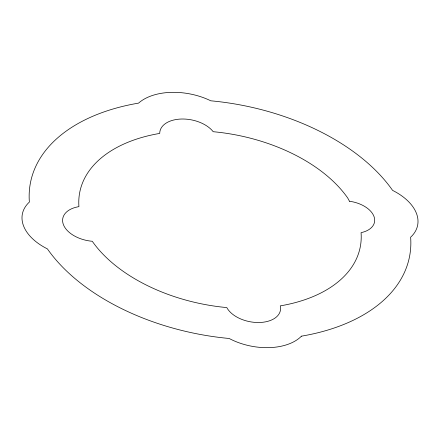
<?xml version="1.0" encoding="UTF-8"?>
<svg xmlns="http://www.w3.org/2000/svg" width="440" height="440" viewBox="0 0 440 440"><rect width="100%" height="100%" fill="white"/><g stroke="black" fill="none" stroke-linecap="round" stroke-linejoin="round"><path stroke-width="0.66" d="M349.476 201.251L347.721 198.006A142.896 86.196 11 0 0 213.191 131.703A28.732 17.331 11 0 0 181.247 119.031A28.732 17.331 11 0 0 159.726 133.419A142.896 86.196 11 0 0 78.936 206.641A28.364 17.111 11 0 0 63.426 224.675A28.364 17.111 11 0 0 92.279 241.28A142.896 86.196 11 0 0 226.809 307.582A28 16.891 11 0 0 259.617 322.498A28 16.891 11 0 0 280.274 305.866A142.896 86.196 11 0 0 361.064 232.645A26.109 15.747 11 0 0 373.989 216.475A26.109 15.747 11 0 0 349.476 201.251M301.45 336.16A193.1 116.479 11 0 0 410.63 237.215A53.658 32.368 11 0 0 392.601 190.399A193.1 116.479 11 0 0 210.804 100.804A53.658 32.368 11 0 0 138.55 103.125A193.1 116.479 11 0 0 29.37 202.07A53.658 32.368 11 0 0 47.399 248.886A193.1 116.479 11 0 0 229.196 338.481A51.046 30.795 11 0 0 301.45 336.16"/></g></svg>
